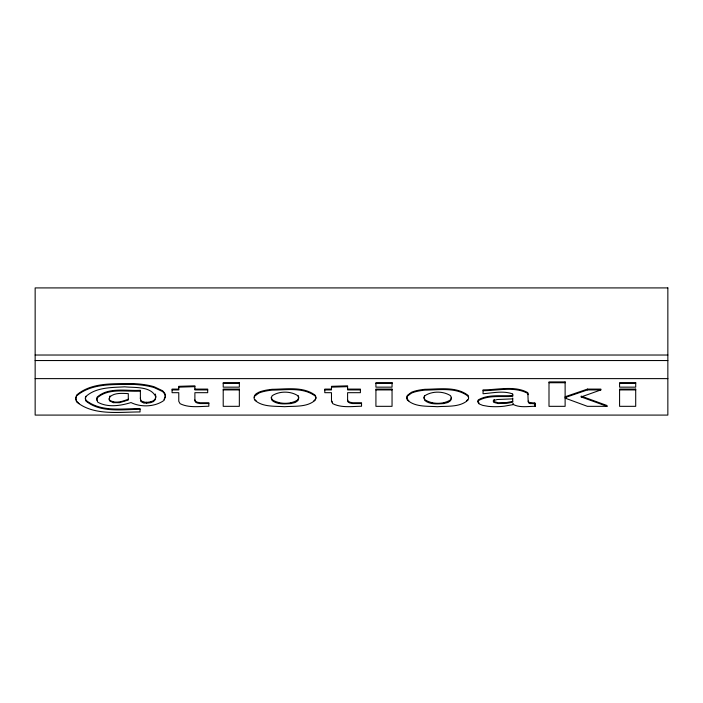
<?xml version="1.0" encoding="UTF-8"?>
<svg xmlns="http://www.w3.org/2000/svg" width="703" height="703" viewBox="0 0 703 703"><rect width="100%" height="100%" fill="white"/><g stroke="black" fill="none" stroke-linecap="round" stroke-linejoin="round"><path stroke-width="1.05" d="M155.846 396.167L155.258 398.847L153.5 400.754C149.686 402.353 144.37 403.39 140.864 400.648L140.486 399.383M315.383 399.181L315.902 397.274L315.383 395.411C303.529 386.14 286.323 389.225 272.193 389.304A26.74 7.338 0 0 0 258.766 392.283L256.164 393.75L254.609 395.42L254.091 397.309M85.801 396.343L85.318 397.916L85.986 400.297C100.749 412.186 122.296 408.619 140.046 408.505L140.046 411.958C119.378 411.905 93.508 415.974 76.548 401.844L75.731 398.9L76.609 395.903C91.847 382.766 114.589 384.717 133.508 384.409A36.213 9.939 0 0 1 154.265 387.625L162.639 391.597L164.73 393.996L165.425 396.677L164.027 400.385C154.959 406.975 140.925 407.503 131.013 402.564C120.503 405.807 107.867 407.784 97.831 402.239L96.698 399.84L97.181 397.933C108.552 387.617 126.505 392.01 140.38 391.114M109.413 397.652L110.002 395.894M451.458 397.274L450.588 399.831C443.303 404.577 432.16 404.436 424.867 399.708L423.953 397.309L424.568 395.692M164.027 399.568L165.425 395.859L164.73 393.188L162.639 390.789L154.265 386.808A36.213 9.939 0 0 0 133.5 383.592C114.589 383.9 91.847 381.957 76.609 395.086L75.731 398.083L76.548 401.026L78.991 403.663M512.733 398.856L497.197 399.524L494.262 400.367L493.286 401.545L493.849 402.388L498.075 403.54L506.863 403.32L512.733 402.186L512.733 398.039M313.819 400.877L314.865 399.752M466.528 400.877L467.574 399.752M140.38 397.995L140.864 401.466C144.37 404.207 149.686 403.171 153.5 401.571L155.258 399.664L155.846 396.984C151.057 385.921 134.8 387.907 124.747 386.826C111.733 387.581 96.293 387.151 86.038 396.369L85.318 398.733L85.986 401.114C100.749 413.004 122.296 409.436 140.046 409.313M565.124 396.756L587.453 389.102L600.845 389.102L600.845 389.919L581.188 396.94L581.188 396.123L607.005 405.508L607.005 406.325L587.392 406.325L565.124 398.126M600.845 389.919L587.453 389.919L565.124 397.573M128.289 399.207C122.647 401.404 115.046 404.032 109.598 400.077L109.114 398.531M271.244 397.309L272.158 399.708C279.451 404.436 290.594 404.577 297.879 399.831L298.749 397.274L298.134 395.684M290.937 403.575L295.278 402.476L297.879 400.648L298.749 398.091L297.835 395.701C290.506 390.956 279.478 390.947 272.166 395.71L271.244 398.126L272.158 400.525C277.386 404.735 284.662 403.935 290.937 403.575L290.937 402.757M443.646 403.575L447.987 402.476L450.588 400.648L451.458 398.091L450.544 395.701C443.215 390.956 432.196 390.947 424.876 395.71L423.953 398.126L424.867 400.525C430.095 404.735 437.38 403.935 443.646 403.575L443.646 402.757M528.199 401.114L529.324 402.564L534.842 402.986L535.22 406.281C528.058 406.308 520.123 407.916 513.436 404.568L504.385 406.167A21.503 5.905 0 0 1 488.357 406.369L482.724 405.385L479.042 403.874L477.82 401.975L478.312 400.701C488.515 394.77 501.45 397.23 512.733 396.316L512.733 394.005M512.733 401.369L506.863 402.503L498.075 402.722L493.849 401.571L493.286 400.728L494.262 399.55L494.262 400.367M483.049 390.683C497.539 390.763 514.614 386.07 527.83 393.469L528.199 394.673M208.835 403.548L199.951 403.566L197.139 403.004L195.452 402.063L194.889 400.736L194.889 392.687L207.693 392.687L207.693 389.102L194.889 389.102M361.544 403.548L352.66 403.566L349.848 403.004L348.161 402.063L347.598 400.736L347.598 392.687L360.402 392.687L360.402 389.102L347.598 389.102M178.773 387.151L194.889 386.641M331.482 387.151L347.598 386.641M535.22 406.281L534.842 403.803L529.324 403.381L528.199 401.931L527.83 392.652C514.614 385.262 497.539 389.945 483.049 389.866L483.049 393.733C492.566 393.012 502.777 390.613 512.065 393.706L512.733 394.822M35.15 355.024L667.85 355.024M35.15 360.542L667.85 360.542M35.15 378.618L667.85 378.618M548.999 382.731L565.124 382.731M223.211 383.46L239.336 383.46M375.92 383.46L392.046 383.46M619.58 383.46L635.705 383.46M178.773 389.102L172.077 389.102L172.077 392.687L178.773 392.687L178.773 401.325L180.082 403.671C188.87 408.083 199.362 406.36 208.835 406.237L208.835 402.731L199.951 402.749L197.139 402.186L195.452 401.246L194.889 399.919M331.482 389.102L324.786 389.102L324.786 392.687L331.482 392.687L331.482 401.325L332.791 403.671C341.579 408.083 352.08 406.36 361.544 406.237L361.544 402.731L352.66 402.749L349.848 402.186L348.161 401.246L347.598 399.919M172.077 389.919L178.773 389.919L178.773 386.334L194.889 385.833L194.889 389.919L207.693 389.919M223.211 389.919L239.336 389.919M324.786 389.919L331.482 389.919L331.482 386.334L347.598 385.833L347.598 389.919L360.402 389.919M375.92 389.919L392.046 389.919M619.58 389.919L635.705 389.919M512.733 395.499C501.45 396.413 488.515 393.952 478.312 399.884L477.82 401.158L479.042 403.056M113.438 402.652L119.457 402.696L128.289 400.025L128.289 393.61C122.181 393.381 115.02 392.52 110.002 396.712L109.114 399.348L109.598 400.895L113.438 402.652L113.438 401.835M581.188 396.94L607.005 406.325M407.837 399.726L408.865 400.833M255.127 399.726L256.156 400.833M331.482 400.508L332.352 402.072M97.453 400.622L96.698 399.023L97.181 397.116C108.552 386.799 126.505 391.202 140.38 390.297L140.38 398.812M468.62 397.274L468.093 395.411C456.238 386.14 439.032 389.225 424.902 389.304A26.74 7.338 0 0 0 411.475 392.283L407.318 395.42L406.8 397.309L407.318 399.172M155.301 394.014L155.662 395.455M587.453 389.102L587.453 389.919M566.152 396.756L566.152 398.126M534.842 402.986L534.842 403.803M530.739 402.924L530.739 403.742M529.324 402.564L529.324 403.381M513.436 403.75L513.436 404.568M512.733 403.75L512.733 404.568M431.923 402.731L431.923 403.548M279.214 402.731L279.214 403.548M150.574 401.905L150.574 402.714M146.479 402.283L146.479 403.1M143.851 402.098L143.851 402.916M315.902 398.091L315.383 399.998C307.352 407.485 294.768 405.903 284.592 406.703C274.653 405.965 262.43 407.292 254.609 399.989L254.091 398.126L254.609 396.237L258.766 393.1A26.74 7.338 0 0 1 272.193 390.121C286.323 390.042 303.529 386.958 315.383 396.22L315.902 398.091M468.62 398.091L468.093 399.998C460.061 407.485 447.477 405.903 437.301 406.703C427.362 405.965 415.139 407.292 407.318 399.989L406.8 398.126L407.318 396.237L411.475 393.1A26.74 7.338 0 0 1 424.902 390.121C439.032 390.042 456.238 386.958 468.093 396.22L468.62 398.091M667.85 287.914L35.15 287.914L35.15 415.086L667.85 415.086L667.85 287.914M565.124 381.914L548.999 381.914L548.999 406.325L565.124 406.325L565.124 381.914M239.336 382.643L223.211 382.643L223.211 387.151L239.336 387.151L239.336 382.643M392.046 382.643L375.92 382.643L375.92 387.151L392.046 387.151L392.046 382.643M635.705 382.643L619.58 382.643L619.58 387.151L635.705 387.151L635.705 382.643M239.336 389.102L223.211 389.102L223.211 406.325L239.336 406.325L239.336 389.102M392.046 389.102L375.92 389.102L375.92 406.325L392.046 406.325L392.046 389.102M635.705 389.102L619.58 389.102L619.58 406.325L635.705 406.325L635.705 389.102"/></g></svg>
